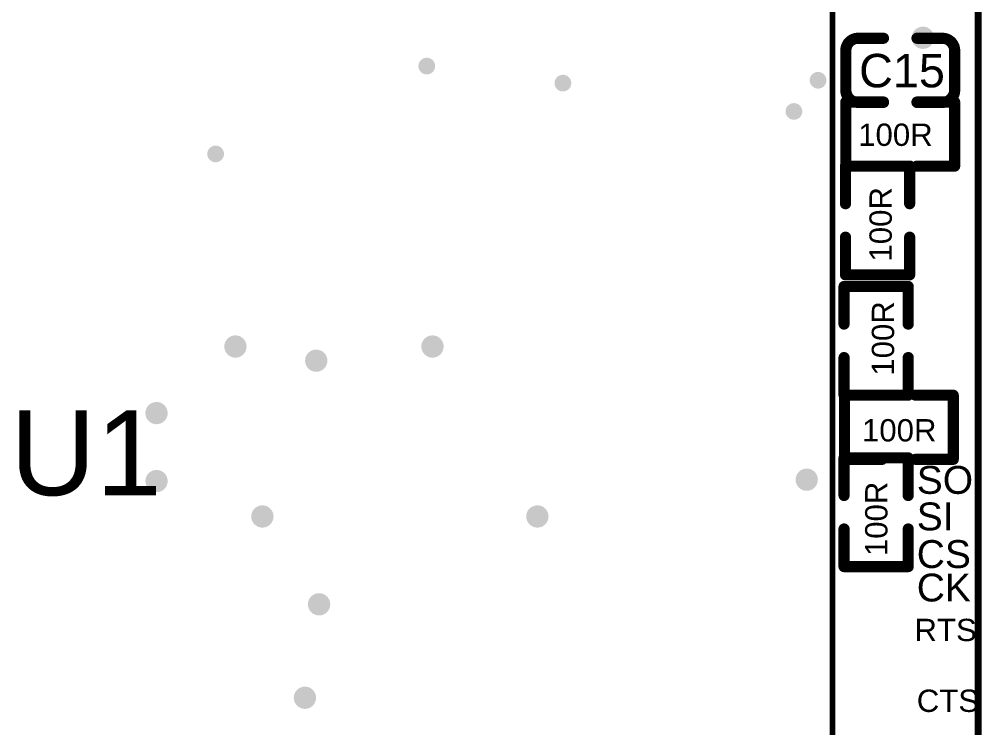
# Model space of a CAD drawing. Header units: millimetres. Extents: x 242 to 314, y 99 to 246.
# Drawn here: x 280.76 to 298.01, y 128.8 to 141.51 of the extents above; entities that cross this region are included whole.
import ezdxf

# ---------------------------------------------------------------- set-up
doc = ezdxf.new("R2010")
doc.units = ezdxf.units.MM
for name, color, linetype in [('KeepOutLayer', 6, 'Continuous'), ('TopOverlay', 2, 'Continuous'), ('ViaHoleLayer', 16, 'Continuous')]:
    doc.layers.add(name, color=color, linetype=linetype)
doc.styles.add('Arial', font='arial.ttf', dxfattribs={"height": 0.2})

# ---------------------------------------------------------------- blocks, each defined once
blk = doc.blocks.new('LC_0402_C_30')
at = {"layer": 'TopOverlay', "const_width": 0.2}
for points in [[(-0.975, 0.355, -0.414214), (-0.755, 0.575)], [(0.755, 0.575, -0.414214), (0.975, 0.355)], [(-0.755, -0.575, -0.414214), (-0.975, -0.355)], [(0.975, -0.355, -0.414214), (0.755, -0.575)]]:
    blk.add_lwpolyline(points, format="xyb", dxfattribs=at)
at = {"layer": 'TopOverlay', "const_width": 0.1}
for points in [[(-0.805, 0.575, 1), (-0.705, 0.575, 1)], [(-0.8, 0.575, 1), (-0.7, 0.575, 1)], [(-0.35, 0.575, 1), (-0.25, 0.575, 1)], [(0.25, 0.575, 1), (0.35, 0.575, 1)], [(0.7, 0.575, 1), (0.8, 0.575, 1)], [(0.705, 0.575, 1), (0.805, 0.575, 1)], [(-1.025, 0.355, 1), (-0.925, 0.355, 1)], [(-1.025, 0.355, 1), (-0.925, 0.355, 1)], [(0.925, 0.355, 1), (1.025, 0.355, 1)], [(0.925, 0.355, 1), (1.025, 0.355, 1)], [(-1.025, -0.355, 1), (-0.925, -0.355, 1)], [(-1.025, -0.355, 1), (-0.925, -0.355, 1)], [(0.925, -0.355, 1), (1.025, -0.355, 1)], [(0.925, -0.355, 1), (1.025, -0.355, 1)], [(-0.805, -0.575, 1), (-0.705, -0.575, 1)], [(-0.8, -0.575, 1), (-0.7, -0.575, 1)], [(-0.35, -0.575, 1), (-0.25, -0.575, 1)], [(0.25, -0.575, 1), (0.35, -0.575, 1)], [(0.7, -0.575, 1), (0.8, -0.575, 1)], [(0.705, -0.575, 1), (0.805, -0.575, 1)]]:
    blk.add_lwpolyline(points, format="xyb", close=True, dxfattribs=at)
at = {"layer": 'TopOverlay', "const_width": 0.2}
for points in [[(-0.3, 0.575), (-0.75, 0.575)], [(0.75, 0.575), (0.3, 0.575)], [(-0.975, 0.355), (-0.975, -0.355)], [(0.975, 0.355), (0.975, -0.355)], [(-0.3, -0.575), (-0.75, -0.575)], [(0.75, -0.575), (0.3, -0.575)]]:
    blk.add_lwpolyline(points, dxfattribs=at)
blk = doc.blocks.new('LC_0402_R_153')
at = {"layer": 'TopOverlay', "const_width": 0.2}
for points in [[(-0.975, 0.575), (-0.975, -0.575)], [(-0.3, 0.575), (-0.975, 0.575)], [(0.975, 0.575), (0.3, 0.575)], [(0.975, 0.575), (0.975, -0.575)], [(-0.3, -0.575), (-0.975, -0.575)], [(0.975, -0.575), (0.3, -0.575)]]:
    blk.add_lwpolyline(points, dxfattribs=at)
at = {"layer": 'TopOverlay', "const_width": 0.1}
for points in [[(-1.025, 0.575, 1), (-0.925, 0.575, 1)], [(-1.025, 0.575, 1), (-0.925, 0.575, 1)], [(-0.35, 0.575, 1), (-0.25, 0.575, 1)], [(0.25, 0.575, 1), (0.35, 0.575, 1)], [(0.925, 0.575, 1), (1.025, 0.575, 1)], [(0.925, 0.575, 1), (1.025, 0.575, 1)], [(-1.025, -0.575, 1), (-0.925, -0.575, 1)], [(-1.025, -0.575, 1), (-0.925, -0.575, 1)], [(-0.35, -0.575, 1), (-0.25, -0.575, 1)], [(0.25, -0.575, 1), (0.35, -0.575, 1)], [(0.925, -0.575, 1), (1.025, -0.575, 1)], [(0.925, -0.575, 1), (1.025, -0.575, 1)]]:
    blk.add_lwpolyline(points, format="xyb", close=True, dxfattribs=at)
blk = doc.blocks.new('LC_0402_R_155')
at = {"layer": 'TopOverlay', "const_width": 0.2}
for points in [[(-0.975, 0.575), (-0.975, -0.575)], [(-0.975, 0.575), (-0.3, 0.575)], [(0.3, 0.575), (0.975, 0.575)], [(0.975, 0.575), (0.975, -0.575)], [(-0.975, -0.575), (-0.3, -0.575)], [(0.3, -0.575), (0.975, -0.575)]]:
    blk.add_lwpolyline(points, dxfattribs=at)
at = {"layer": 'TopOverlay', "const_width": 0.1}
for points in [[(-1.025, 0.575, 1), (-0.925, 0.575, 1)], [(-1.025, 0.575, 1), (-0.925, 0.575, 1)], [(-0.35, 0.575, 1), (-0.25, 0.575, 1)], [(0.25, 0.575, 1), (0.35, 0.575, 1)], [(0.925, 0.575, 1), (1.025, 0.575, 1)], [(0.925, 0.575, 1), (1.025, 0.575, 1)], [(-1.025, -0.575, 1), (-0.925, -0.575, 1)], [(-1.025, -0.575, 1), (-0.925, -0.575, 1)], [(-0.35, -0.575, 1), (-0.25, -0.575, 1)], [(0.25, -0.575, 1), (0.35, -0.575, 1)], [(0.925, -0.575, 1), (1.025, -0.575, 1)], [(0.925, -0.575, 1), (1.025, -0.575, 1)]]:
    blk.add_lwpolyline(points, format="xyb", close=True, dxfattribs=at)
blk = doc.blocks.new('LC_0402_R_167')
at = {"layer": 'TopOverlay', "const_width": 0.2}
for points in [[(-0.975, 0.575), (-0.975, -0.575)], [(-0.3, 0.575), (-0.975, 0.575)], [(0.975, 0.575), (0.3, 0.575)], [(0.975, 0.575), (0.975, -0.575)], [(-0.3, -0.575), (-0.975, -0.575)], [(0.975, -0.575), (0.3, -0.575)]]:
    blk.add_lwpolyline(points, dxfattribs=at)
at = {"layer": 'TopOverlay', "const_width": 0.1}
for points in [[(-1.025, 0.575, 1), (-0.925, 0.575, 1)], [(-1.025, 0.575, 1), (-0.925, 0.575, 1)], [(-0.35, 0.575, 1), (-0.25, 0.575, 1)], [(0.25, 0.575, 1), (0.35, 0.575, 1)], [(0.925, 0.575, 1), (1.025, 0.575, 1)], [(0.925, 0.575, 1), (1.025, 0.575, 1)], [(-1.025, -0.575, 1), (-0.925, -0.575, 1)], [(-1.025, -0.575, 1), (-0.925, -0.575, 1)], [(-0.35, -0.575, 1), (-0.25, -0.575, 1)], [(0.25, -0.575, 1), (0.35, -0.575, 1)], [(0.925, -0.575, 1), (1.025, -0.575, 1)], [(0.925, -0.575, 1), (1.025, -0.575, 1)]]:
    blk.add_lwpolyline(points, format="xyb", close=True, dxfattribs=at)
blk = doc.blocks.new('LC_0402_R_169')
at = {"layer": 'TopOverlay', "const_width": 0.2}
for points in [[(-0.975, 0.575), (-0.975, -0.575)], [(-0.975, 0.575), (-0.3, 0.575)], [(0.3, 0.575), (0.975, 0.575)], [(0.975, 0.575), (0.975, -0.575)], [(-0.975, -0.575), (-0.3, -0.575)], [(0.3, -0.575), (0.975, -0.575)]]:
    blk.add_lwpolyline(points, dxfattribs=at)
at = {"layer": 'TopOverlay', "const_width": 0.1}
for points in [[(-1.025, 0.575, 1), (-0.925, 0.575, 1)], [(-1.025, 0.575, 1), (-0.925, 0.575, 1)], [(-0.35, 0.575, 1), (-0.25, 0.575, 1)], [(0.25, 0.575, 1), (0.35, 0.575, 1)], [(0.925, 0.575, 1), (1.025, 0.575, 1)], [(0.925, 0.575, 1), (1.025, 0.575, 1)], [(-1.025, -0.575, 1), (-0.925, -0.575, 1)], [(-1.025, -0.575, 1), (-0.925, -0.575, 1)], [(-0.35, -0.575, 1), (-0.25, -0.575, 1)], [(0.25, -0.575, 1), (0.35, -0.575, 1)], [(0.925, -0.575, 1), (1.025, -0.575, 1)], [(0.925, -0.575, 1), (1.025, -0.575, 1)]]:
    blk.add_lwpolyline(points, format="xyb", close=True, dxfattribs=at)
blk = doc.blocks.new('LC_0402_R_170')
at = {"layer": 'TopOverlay', "const_width": 0.2}
for points in [[(-0.975, 0.575), (-0.975, -0.575)], [(-0.975, 0.575), (-0.3, 0.575)], [(0.3, 0.575), (0.975, 0.575)], [(0.975, 0.575), (0.975, -0.575)], [(-0.975, -0.575), (-0.3, -0.575)], [(0.3, -0.575), (0.975, -0.575)]]:
    blk.add_lwpolyline(points, dxfattribs=at)
at = {"layer": 'TopOverlay', "const_width": 0.1}
for points in [[(-1.025, 0.575, 1), (-0.925, 0.575, 1)], [(-1.025, 0.575, 1), (-0.925, 0.575, 1)], [(-0.35, 0.575, 1), (-0.25, 0.575, 1)], [(0.25, 0.575, 1), (0.35, 0.575, 1)], [(0.925, 0.575, 1), (1.025, 0.575, 1)], [(0.925, 0.575, 1), (1.025, 0.575, 1)], [(-1.025, -0.575, 1), (-0.925, -0.575, 1)], [(-1.025, -0.575, 1), (-0.925, -0.575, 1)], [(-0.35, -0.575, 1), (-0.25, -0.575, 1)], [(0.25, -0.575, 1), (0.35, -0.575, 1)], [(0.925, -0.575, 1), (1.025, -0.575, 1)], [(0.925, -0.575, 1), (1.025, -0.575, 1)]]:
    blk.add_lwpolyline(points, format="xyb", close=True, dxfattribs=at)
blk = doc.blocks.new('MOD_A7670C_201')
at = {"layer": 'TopOverlay', "const_width": 0.1}
blk.add_lwpolyline([(-14, 8.8), (-14, -8.8)], dxfattribs=at)

msp = doc.modelspace()

# ---------------------------------------------------------------- hatches: boundary and pattern name
at = {"layer": 'ViaHoleLayer'}
h = msp.add_hatch(color=16, dxfattribs=at)
edge = h.paths.add_edge_path()
edge.add_arc((296.951, 141.173), 0.2, 0, 360)
h = msp.add_hatch(color=16, dxfattribs=at)
edge = h.paths.add_edge_path()
edge.add_arc((288.061, 140.665), 0.15, 0, 360)
h = msp.add_hatch(color=16, dxfattribs=at)
edge = h.paths.add_edge_path()
edge.add_arc((290.5, 140.36), 0.15, 0, 360)
h = msp.add_hatch(color=16, dxfattribs=at)
edge = h.paths.add_edge_path()
edge.add_arc((295.072, 140.411), 0.15, 0, 360)
h = msp.add_hatch(color=16, dxfattribs=at)
edge = h.paths.add_edge_path()
edge.add_arc((294.64, 139.852), 0.15, 0, 360)
h = msp.add_hatch(color=16, dxfattribs=at)
edge = h.paths.add_edge_path()
edge.add_arc((284.277, 139.09), 0.15, 0, 360)
h = msp.add_hatch(color=16, dxfattribs=at)
edge = h.paths.add_edge_path()
edge.add_arc((284.632, 135.636), 0.2, 0, 360)
h = msp.add_hatch(color=16, dxfattribs=at)
edge = h.paths.add_edge_path()
edge.add_arc((288.163, 135.636), 0.2, 0, 360)
h = msp.add_hatch(color=16, dxfattribs=at)
edge = h.paths.add_edge_path()
edge.add_arc((286.08, 135.382), 0.2, 0, 360)
h = msp.add_hatch(color=16, dxfattribs=at)
edge = h.paths.add_edge_path()
edge.add_arc((283.218, 134.442), 0.2, 0, 360)
h = msp.add_hatch(color=16, dxfattribs=at)
edge = h.paths.add_edge_path()
edge.add_arc((283.218, 133.223), 0.2, 0, 360)
h = msp.add_hatch(color=16, dxfattribs=at)
edge = h.paths.add_edge_path()
edge.add_arc((294.869, 133.248), 0.2, 0, 360)
h = msp.add_hatch(color=16, dxfattribs=at)
edge = h.paths.add_edge_path()
edge.add_arc((285.115, 132.588), 0.2, 0, 360)
h = msp.add_hatch(color=16, dxfattribs=at)
edge = h.paths.add_edge_path()
edge.add_arc((290.043, 132.588), 0.2, 0, 360)
h = msp.add_hatch(color=16, dxfattribs=at)
edge = h.paths.add_edge_path()
edge.add_arc((286.131, 131.013), 0.2, 0, 360)
h = msp.add_hatch(color=16, dxfattribs=at)
edge = h.paths.add_edge_path()
edge.add_arc((285.877, 129.337), 0.2, 0, 360)

# ---------------------------------------------------------------- linework, layer by layer
at = {"layer": 'KeepOutLayer', "const_width": 0.127}
msp.add_lwpolyline([(297.942, 115.108), (297.942, 221.599)], dxfattribs=at)

# ---------------------------------------------------------------- block references
for name, p, rotation in [('MOD_A7670C_201', (281.33, 133.833), 180), ('LC_0402_C_30', (296.545, 140.589), 180), ('LC_0402_R_167', (296.545, 139.446), 180), ('LC_0402_R_169', (296.139, 137.897), 90), ('LC_0402_R_170', (296.113, 135.738), 90), ('LC_0402_R_153', (296.52, 134.188), 180), ('LC_0402_R_155', (296.113, 132.664), 90)]:
    msp.add_blockref(name, p, dxfattribs=dict(rotation=rotation))

# ---------------------------------------------------------------- texts
at = {"layer": 'TopOverlay', "style": 'Arial'}
for s, height, p in [('C15', 0.6, (295.808, 140.284)), ('100R', 0.4, (295.791, 139.234)), ('U1', 1.524, (280.594, 132.969)), ('100R', 0.4, (295.859, 133.934))]:
    msp.add_text(s, height=height, dxfattribs=at).set_placement(p)
for s, height, rotation, p in [('100R', 0.4, 90, (296.393, 137.16)), ('100R', 0.4, 90, (296.435, 135.113)), ('SO', 0.5, 360, (296.841, 132.994)), ('100R', 0.4, 90, (296.316, 131.877)), ('SI', 0.5, 360, (296.841, 132.339)), ('CS', 0.5, 360, (296.841, 131.664)), ('CK', 0.5, 360, (296.841, 131.064)), ('RTS', 0.4, 360, (296.799, 130.353)), ('CTS', 0.4, 360, (296.841, 129.083))]:
    msp.add_text(s, height=height, rotation=rotation, dxfattribs=at).set_placement(p)

doc.saveas('drawing.dxf')
